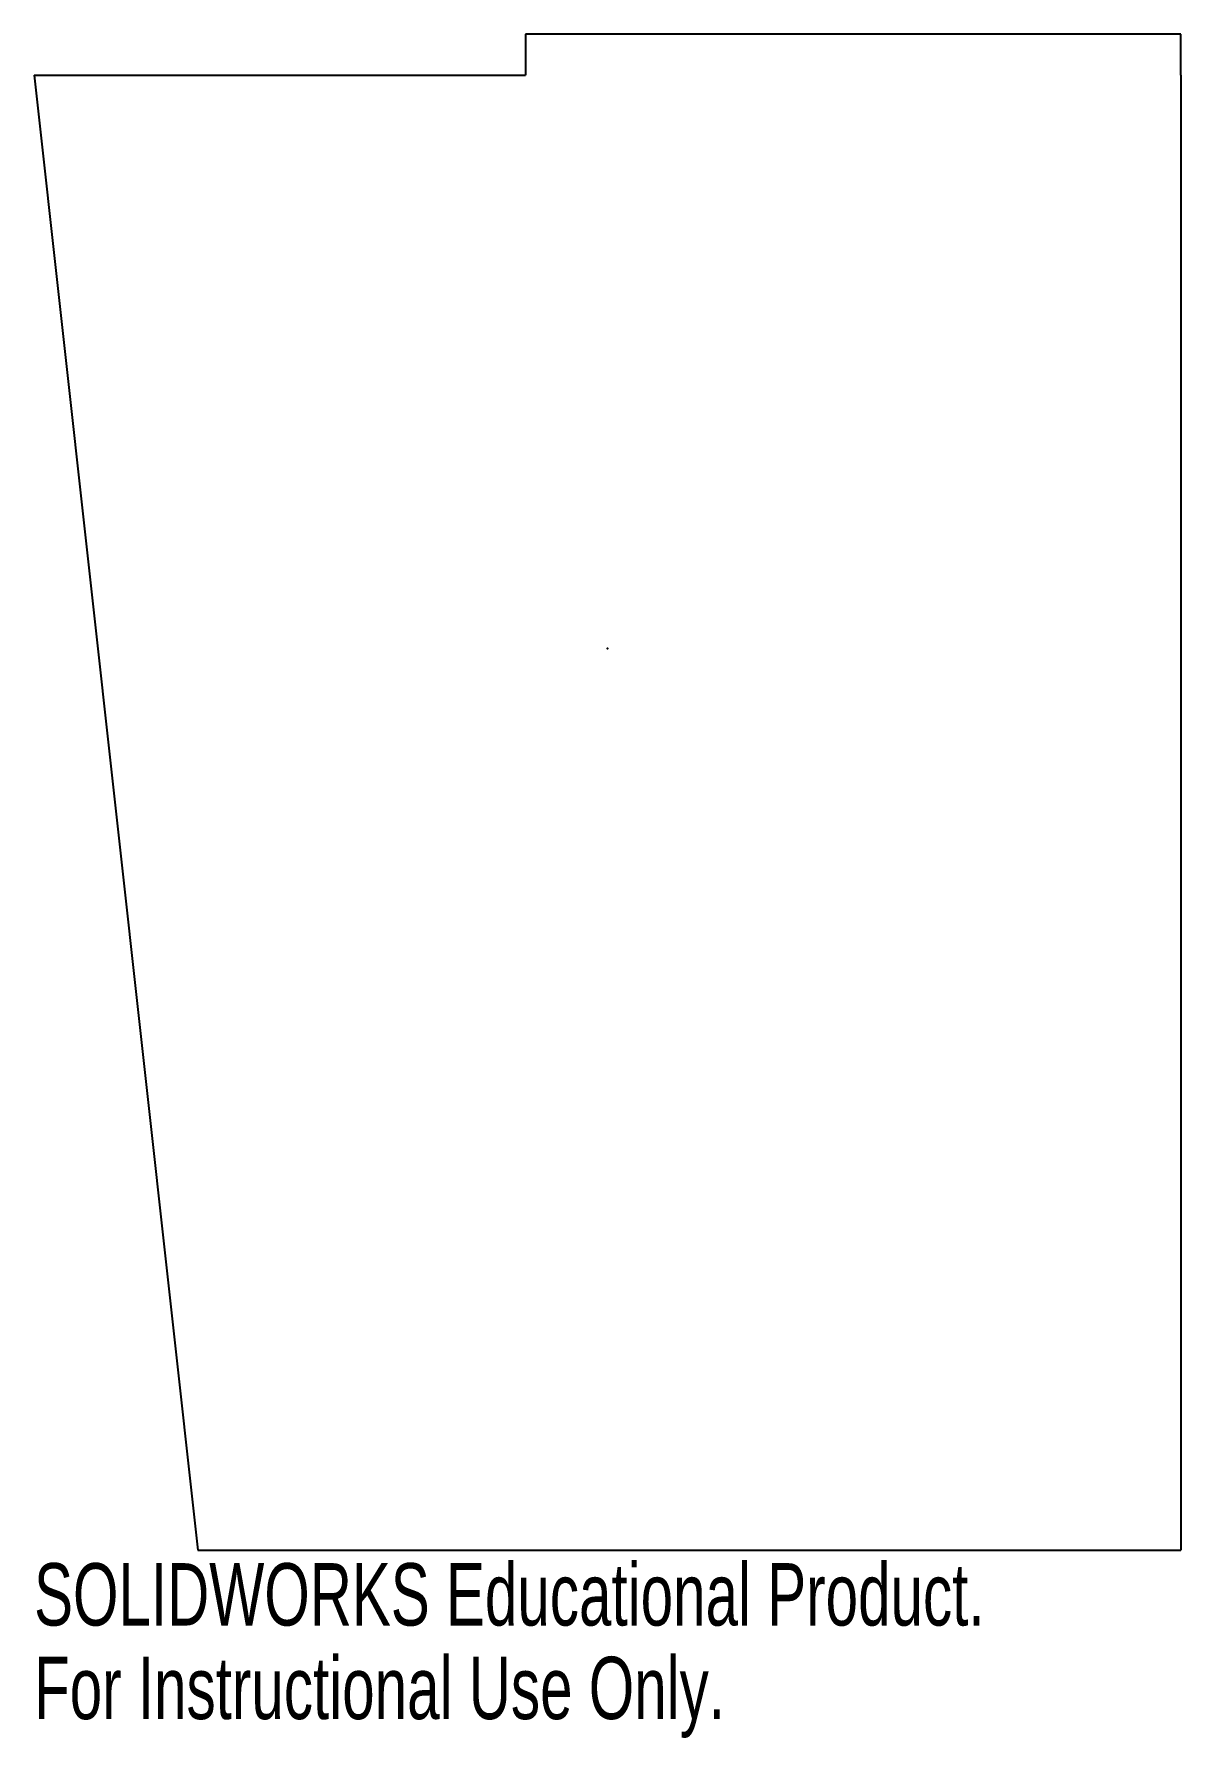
# Model space of a CAD drawing. Header units: inches. Extents: x -1.75 to 1.75, y -3.32 to 1.88.
import ezdxf

# ---------------------------------------------------------------- set-up
doc = ezdxf.new("R2010")
doc.units = ezdxf.units.IN
doc.header["$MEASUREMENT"] = 0
doc.header["$PDSIZE"] = -1
doc.styles.add('SLDTEXTSTYLE0', font='TXT', dxfattribs={"width": 0.7})

msp = doc.modelspace()

# ---------------------------------------------------------------- linework, layer by layer
at = {"color": 7, "linetype": 'Continuous'}
for p, q in [((1.75, 1.875), (-0.25, 1.875)), ((-0.25, 1.875), (-0.25, 1.75)), ((1.75, 1.75), (1.75, 1.875)), ((-1.75, 1.75), (-1.25, -2.75)), ((-1.75, 1.75), (-0.25, 1.75)), ((1.75, 1.75), (1.75, -2.75)), ((-1.25, -2.75), (1.75, -2.75))]:
    msp.add_line(p, q, dxfattribs=at)
msp.add_point((0, 0), dxfattribs=at)

# ---------------------------------------------------------------- texts
at = {"color": 7, "linetype": 'Continuous', "char_height": 0.1903, "attachment_point": 1, "style": 'SLDTEXTSTYLE0'}
for s, insert in [('SOLIDWORKS Educational Product.', (-1.75, -2.7901)), ('For Instructional Use Only.', (-1.75, -3.0756))]:
    msp.add_mtext(s, dxfattribs=dict(at, insert=insert))

doc.saveas('drawing.dxf')
